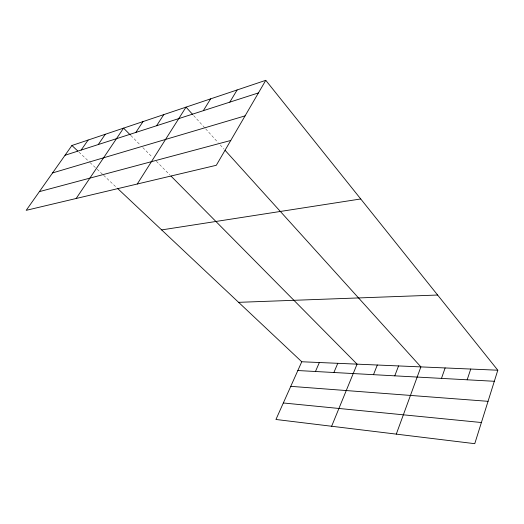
<?xml version="1.0" encoding="UTF-8"?>
<svg xmlns="http://www.w3.org/2000/svg" width="524" height="524" viewBox="0 0 524 524"><rect width="100%" height="100%" fill="white"/><g stroke="black" fill="none" stroke-linecap="round" stroke-linejoin="round"><path stroke-width="0.39" stroke-dasharray="2.62 1.97" d="M78.96 152.117L89.519 162.054M90.108 162.61L95.388 167.575M97.15 169.232L103.025 174.761M103.614 175.317L117.127 188.031M130.921 135.572L140.55 145.305M142.816 147.591L152.412 157.298M156.355 161.274L169.861 174.924M193.67 115.575L205.126 128.249M205.67 128.852L218.122 142.62M220.27 144.997L224.036 149.157"/><path stroke-width="0.79" d="M497.8 370.213L474.764 443.677L275.945 419.475L301.765 361.763L497.8 370.213L265.773 80.323L71.919 145.495L26.2 210.327L216.307 165.283L265.773 80.323M467.166 379.795L470.735 369.047M441.483 378.394L445.131 367.94M396.288 434.121L420.89 366.898L225.11 150.349M394.775 375.839L398.554 365.935M373.488 374.673L377.306 365.018M331.64 426.254L357.073 364.147L170.981 176.064M333.893 372.505L337.777 363.315M315.455 371.496L319.365 362.523M229.8 102.141L237.13 89.951M203.319 110.682L210.628 98.866M137.268 184.009L186.04 107.132L192.583 114.37M156.584 125.747L163.802 114.605M135.86 132.421L143.026 121.588M76.163 198.491L123.566 128.138L130.358 135.002M98.263 144.545L105.291 134.275M81.155 150.06L88.111 140.052M65.041 155.255L258.443 92.912M52.583 172.92L245.075 115.876M39.385 191.633L230.757 140.465M161.634 229.912L360.735 198.963M238.603 302.335L437.625 295.032M297.842 370.534L494.329 381.282M290.768 386.339L488.047 401.319M283.327 402.976L481.399 422.521M71.919 145.495L77.788 151.017M117.717 188.588L301.765 361.763"/></g></svg>
